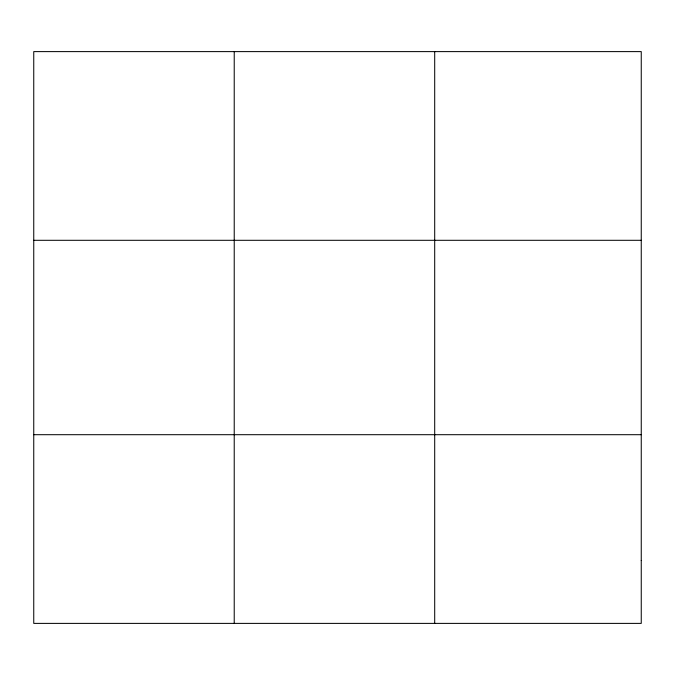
<?xml version="1.0" encoding="UTF-8"?>
<svg xmlns="http://www.w3.org/2000/svg" width="675" height="675" viewBox="0 0 675 675"><rect width="100%" height="100%" fill="white"/><g stroke="black" fill="none" stroke-linecap="round" stroke-linejoin="round"><path stroke-width="1.01" d="M234.225 623.388L234.225 51.612M434.7 623.388L434.7 51.612M33.75 240.3L641.25 240.3M33.75 434.7L641.25 434.7M641.25 560.486L641.25 623.388L33.75 623.388L33.75 51.612L641.25 51.612L641.25 560.486"/></g></svg>
